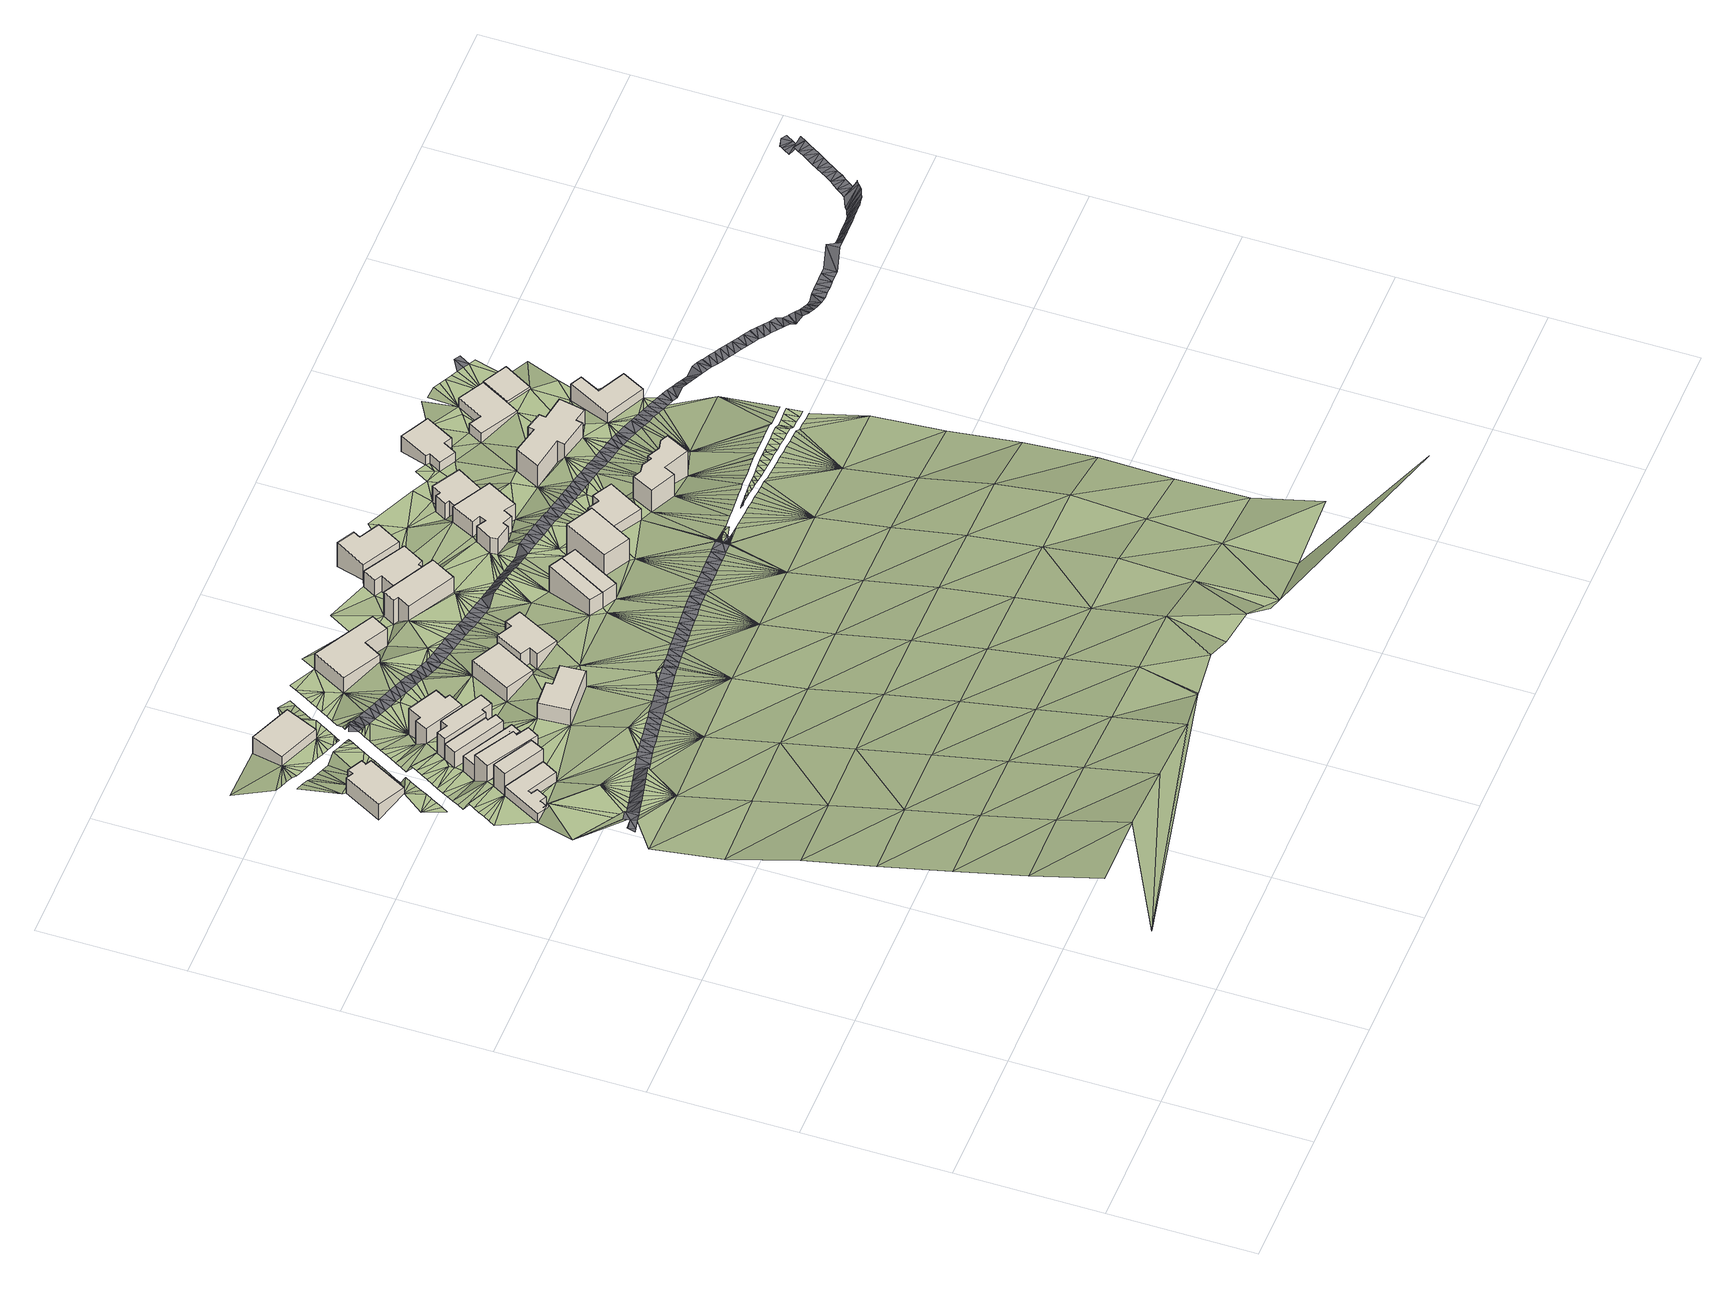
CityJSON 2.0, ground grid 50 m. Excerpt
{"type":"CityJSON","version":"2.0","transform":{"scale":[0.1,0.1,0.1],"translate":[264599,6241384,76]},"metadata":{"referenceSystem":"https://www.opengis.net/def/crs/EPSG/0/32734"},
"CityObjects":{
"building1":{"type":"Building","geometry":[{"type":"MultiSurface","lod":"1","boundaries":[[[0,1,2,3]],[[1,4,5,2]],[[4,6,7,5]],[[6,8,9,7]],[[8,10,11,9]],[[10,12,13,11]],[[12,14,15,13]],[[14,16,17,15]],[[16,18,19,17]],[[18,0,3,19]],[[3,2,5,7,9,11,13,15,17,19]]]}]},
"building2":{"type":"Building","geometry":[{"type":"MultiSurface","lod":"1","boundaries":[[[20,21,22,23]],[[21,24,25,22]],[[24,26,27,25]],[[26,28,29,27]],[[28,30,31,29]],[[30,32,33,31]],[[32,34,35,33]],[[34,20,23,35]],[[23,22,25,27,29,31,33,35]]]}]},
"building3":{"type":"Building","geometry":[{"type":"MultiSurface","lod":"1","boundaries":[[[0,36,37,38]],[[36,39,40,37]],[[39,1,41,40]],[[1,0,38,41]],[[38,37,40,41]]]}]},
"building4":{"type":"Building","geometry":[{"type":"MultiSurface","lod":"1","boundaries":[[[42,43,44,45]],[[43,46,47,44]],[[46,48,49,47]],[[48,50,51,49]],[[50,52,53,51]],[[52,42,45,53]],[[45,44,47,49,51,53]]]}]},
"building5":{"type":"Building","geometry":[{"type":"MultiSurface","lod":"1","boundaries":[[[52,54,55,56]],[[54,57,58,55]],[[57,59,60,58]],[[59,61,62,60]],[[61,42,63,62]],[[42,52,56,63]],[[56,55,58,60,62,63]]]}]},
"building6":{"type":"Building","geometry":[{"type":"MultiSurface","lod":"1","boundaries":[[[64,65,66,67]],[[65,68,69,66]],[[68,70,71,69]],[[70,72,73,71]],[[72,74,75,73]],[[74,64,67,75]],[[67,66,69,71,73,75]]]}]},
"building7":{"type":"Building","geometry":[{"type":"MultiSurface","lod":"1","boundaries":[[[65,64,76,77]],[[64,78,79,76]],[[78,80,81,79]],[[80,82,83,81]],[[82,84,85,83]],[[84,86,87,85]],[[86,88,89,87]],[[88,65,77,89]],[[77,76,79,81,83,85,87,89]]]}]},
"building8":{"type":"Building","geometry":[{"type":"MultiSurface","lod":"1","boundaries":[[[90,91,92,93]],[[91,94,95,92]],[[94,96,97,95]],[[96,90,93,97]],[[93,92,95,97]]]}]},
"building9":{"type":"Building","geometry":[{"type":"MultiSurface","lod":"1","boundaries":[[[98,99,100,101]],[[99,102,103,100]],[[102,104,105,103]],[[104,106,107,105]],[[106,108,109,107]],[[108,110,111,109]],[[110,112,113,111]],[[112,98,101,113]],[[101,100,103,105,107,109,111,113]]]}]},
"building10":{"type":"Building","geometry":[{"type":"MultiSurface","lod":"1","boundaries":[[[114,115,116,117]],[[115,118,119,116]],[[118,120,121,119]],[[120,122,123,121]],[[122,124,125,123]],[[124,114,117,125]],[[117,116,119,121,123,125]]]}]},
"building11":{"type":"Building","geometry":[{"type":"MultiSurface","lod":"1","boundaries":[[[126,127,128,129]],[[127,130,131,128]],[[130,132,133,131]],[[132,126,129,133]],[[129,128,131,133]]]}]},
"building12":{"type":"Building","geometry":[{"type":"MultiSurface","lod":"1","boundaries":[[[134,135,136,137]],[[135,138,139,136]],[[138,140,141,139]],[[140,142,143,141]],[[142,144,145,143]],[[144,146,147,145]],[[146,148,149,147]],[[148,134,137,149]],[[137,136,139,141,143,145,147,149]]]}]},
"building13":{"type":"Building","geometry":[{"type":"MultiSurface","lod":"1","boundaries":[[[150,151,152,153]],[[151,154,155,152]],[[154,156,157,155]],[[156,158,159,157]],[[158,160,161,159]],[[160,150,153,161]],[[153,152,155,157,159,161]]]}]},
"building14":{"type":"Building","geometry":[{"type":"MultiSurface","lod":"1","boundaries":[[[162,163,164,165]],[[163,166,167,164]],[[166,168,169,167]],[[168,162,165,169]],[[165,164,167,169]]]}]},
"building15":{"type":"Building","geometry":[{"type":"MultiSurface","lod":"1","boundaries":[[[168,170,171,169]],[[170,172,173,171]],[[172,162,165,173]],[[162,168,169,165]],[[169,171,173,165]]]}]},
"building16":{"type":"Building","geometry":[{"type":"MultiSurface","lod":"1","boundaries":[[[174,175,176,177]],[[175,178,179,176]],[[178,180,181,179]],[[180,182,183,181]],[[182,184,185,183]],[[184,174,177,185]],[[177,176,179,181,183,185]]]}]},
"building17":{"type":"Building","geometry":[{"type":"MultiSurface","lod":"1","boundaries":[[[186,187,188,189]],[[187,190,191,188]],[[190,192,193,191]],[[192,194,195,193]],[[194,196,197,195]],[[196,198,199,197]],[[198,200,201,199]],[[200,186,189,201]],[[189,188,191,193,195,197,199,201]]]}]},
"building18":{"type":"Building","geometry":[{"type":"MultiSurface","lod":"1","boundaries":[[[202,203,204,205]],[[203,206,207,204]],[[206,208,209,207]],[[208,202,205,209]],[[205,204,207,209]]]}]},
"building19":{"type":"Building","geometry":[{"type":"MultiSurface","lod":"1","boundaries":[[[210,211,212,213]],[[211,214,215,212]],[[214,216,217,215]],[[216,218,219,217]],[[218,220,221,219]],[[220,210,213,221]],[[213,212,215,217,219,221]]]}]},
"building20":{"type":"Building","geometry":[{"type":"MultiSurface","lod":"1","boundaries":[[[222,223,224,225]],[[223,226,227,224]],[[226,228,229,227]],[[228,230,231,229]],[[230,232,233,231]],[[232,222,225,233]],[[225,224,227,229,231,233]]]}]},
"building21":{"type":"Building","geometry":[{"type":"MultiSurface","lod":"1","boundaries":[[[234,235,236,237]],[[235,238,239,236]],[[238,240,241,239]],[[240,242,243,241]],[[242,244,245,243]],[[244,246,247,245]],[[246,248,249,247]],[[248,250,251,249]],[[250,252,253,251]],[[252,254,255,253]],[[254,256,257,255]],[[256,258,259,257]],[[258,234,237,259]],[[237,236,239,241,243,245,247,249,251,253,255,257,259]]]}]},
"building22":{"type":"Building","geometry":[{"type":"MultiSurface","lod":"1","boundaries":[[[260,261,262,263]],[[261,264,265,262]],[[264,266,267,265]],[[266,268,269,267]],[[268,270,271,269]],[[270,272,273,271]],[[272,274,275,273]],[[274,276,277,275]],[[276,278,279,277]],[[278,280,281,279]],[[280,282,283,281]],[[282,260,263,283]],[[263,262,265,267,269,271,273,275,277,279,281,283]]]}]},
"building23":{"type":"Building","geometry":[{"type":"MultiSurface","lod":"1","boundaries":[[[284,285,286,287]],[[285,288,289,286]],[[288,290,291,289]],[[290,292,293,291]],[[292,294,295,293]],[[294,296,297,295]],[[296,298,299,297]],[[298,284,287,299]],[[287,286,289,291,293,295,297,299]]]}]},
"building24":{"type":"Building","geometry":[{"type":"MultiSurface","lod":"1","boundaries":[[[300,301,302,303]],[[301,304,305,302]],[[304,306,307,305]],[[306,308,309,307]],[[308,310,311,309]],[[310,312,313,311]],[[312,314,315,313]],[[314,316,317,315]],[[316,318,319,317]],[[318,320,321,319]],[[320,322,323,321]],[[322,300,303,323]],[[303,302,305,307,309,311,313,315,317,319,321,323]]]}]},
"building25":{"type":"Building","geometry":[{"type":"MultiSurface","lod":"1","boundaries":[[[324,325,326,327]],[[325,328,329,326]],[[328,330,331,329]],[[330,332,333,331]],[[332,334,335,333]],[[334,336,337,335]],[[336,338,339,337]],[[338,324,327,339]],[[327,326,329,331,333,335,337,339]]]}]},
"building26":{"type":"Building","geometry":[{"type":"MultiSurface","lod":"1","boundaries":[[[340,341,342,343]],[[341,344,345,342]],[[344,346,347,345]],[[346,348,349,347]],[[348,350,351,349]],[[350,352,353,351]],[[352,340,343,353]],[[343,342,345,347,349,351,353]]]}]},
"building27":{"type":"Building","geometry":[{"type":"MultiSurface","lod":"1","boundaries":[[[354,355,356,357]],[[355,358,359,356]],[[358,360,361,359]],[[360,362,363,361]],[[362,364,365,363]],[[364,354,357,365]],[[357,356,359,361,363,365]]]}]},
"building28":{"type":"Building","geometry":[{"type":"MultiSurface","lod":"1","boundaries":[[[340,352,366,367]],[[352,368,369,366]],[[368,370,371,369]],[[370,340,367,371]],[[367,366,369,371]]]}]},
"terrain1":{"type":"TINRelief","geometry":[{"type":"CompositeSurface","lod":"1","boundaries":[[[372,373,374]],[[374,375,376]],[[372,377,378]],[[377,372,374]],[[379,380,378]],[[377,379,378]],[[376,375,381]],[[380,382,383]],[[377,374,376]],[[379,382,380]],[[383,384,385]],[[386,379,377]],[[382,384,383]],[[386,377,376]],[[385,387,388]],[[375,389,381]],[[390,382,379]],[[384,387,385]],[[379,386,390]],[[391,392,393]],[[391,394,392]],[[388,395,396]],[[397,392,394]],[[387,395,388]],[[6,392,397]],[[384,382,398]],[[386,376,381]],[[392,6,399]],[[390,400,382]],[[396,395,401]],[[401,395,402]],[[403,6,397]],[[395,404,402]],[[382,400,398]],[[404,395,405]],[[406,1,407]],[[399,1,406]],[[408,387,384]],[[409,390,386]],[[405,395,410]],[[407,1,411]],[[412,413,403]],[[413,6,403]],[[414,411,1]],[[10,8,6]],[[415,410,395]],[[1,416,414]],[[412,417,413]],[[409,386,381]],[[415,395,418]],[[419,420,421]],[[413,10,6]],[[417,422,413]],[[387,408,395]],[[418,395,423]],[[420,419,424]],[[39,425,416]],[[384,398,408]],[[12,16,14]],[[422,426,413]],[[427,420,424]],[[425,39,428]],[[423,395,429]],[[416,1,39]],[[390,430,400]],[[420,427,431]],[[413,426,432]],[[420,431,34]],[[433,428,43]],[[429,395,434]],[[18,12,10]],[[18,10,413]],[[16,12,18]],[[413,432,435]],[[436,433,43]],[[43,428,39]],[[434,395,437]],[[430,390,409]],[[413,435,438]],[[34,431,439]],[[440,441,436]],[[442,34,439]],[[413,438,443]],[[440,436,43]],[[441,440,444]],[[442,445,34]],[[437,395,446]],[[413,443,447]],[[18,413,448]],[[400,449,398]],[[450,34,445]],[[451,30,26]],[[395,408,446]],[[26,30,28]],[[409,381,389]],[[43,39,36]],[[413,447,448]],[[452,453,444]],[[450,454,34]],[[440,452,444]],[[455,456,451]],[[454,20,34]],[[453,457,458]],[[451,26,459]],[[400,430,449]],[[455,451,459]],[[460,458,457]],[[448,461,18]],[[453,452,462]],[[463,437,446]],[[464,460,457]],[[453,462,457]],[[20,454,465]],[[36,46,43]],[[24,21,20]],[[459,26,466]],[[467,468,91]],[[469,463,446]],[[91,468,470]],[[398,471,408]],[[472,20,465]],[[473,464,474]],[[26,24,475]],[[466,26,476]],[[46,36,0]],[[469,446,477]],[[474,464,457]],[[478,91,470]],[[479,20,472]],[[480,18,461]],[[26,475,476]],[[481,24,20]],[[0,18,115]],[[457,462,474]],[[473,482,483]],[[478,484,91]],[[485,430,409]],[[477,446,486]],[[479,487,20]],[[471,398,449]],[[488,483,482]],[[474,482,473]],[[489,91,484]],[[481,20,487]],[[490,486,446]],[[485,409,389]],[[491,475,24]],[[461,492,480]],[[481,493,24]],[[489,494,91]],[[70,462,452]],[[492,495,480]],[[496,491,24]],[[490,446,497]],[[467,91,90]],[[488,498,499]],[[500,24,493]],[[91,494,501]],[[0,115,46]],[[24,500,496]],[[18,480,115]],[[52,50,48]],[[498,488,482]],[[480,495,502]],[[446,408,503]],[[498,504,499]],[[446,505,497]],[[501,506,91]],[[480,502,507]],[[389,508,485]],[[54,52,57]],[[52,48,57]],[[446,509,505]],[[510,504,102]],[[452,59,70]],[[482,511,512]],[[449,430,513]],[[498,482,512]],[[507,514,480]],[[46,115,48]],[[503,408,471]],[[504,498,102]],[[446,515,509]],[[496,500,516]],[[510,102,517]],[[518,496,516]],[[506,94,91]],[[480,514,519]],[[102,520,517]],[[521,515,446]],[[522,518,516]],[[506,523,94]],[[57,48,114]],[[522,524,518]],[[430,485,513]],[[525,480,519]],[[526,524,522]],[[94,523,527]],[[508,528,485]],[[529,524,526]],[[520,98,530]],[[114,59,57]],[[114,48,115]],[[106,498,512]],[[526,531,529]],[[98,520,102]],[[480,525,532]],[[533,94,527]],[[534,530,98]],[[114,70,59]],[[99,98,102]],[[446,535,521]],[[74,72,64]],[[533,536,94]],[[471,449,537]],[[538,115,480]],[[70,114,72]],[[480,532,538]],[[446,503,535]],[[539,540,536]],[[78,64,80]],[[80,64,72]],[[541,542,534]],[[543,544,539]],[[540,94,536]],[[539,544,545]],[[546,542,547]],[[546,548,549]],[[540,539,545]],[[72,114,80]],[[98,541,534]],[[512,82,106]],[[546,547,548]],[[94,540,550]],[[537,449,513]],[[541,547,542]],[[550,551,94]],[[552,94,551]],[[553,554,555]],[[541,98,556]],[[557,521,535]],[[558,553,555]],[[114,127,80]],[[559,558,555]],[[552,560,94]],[[561,106,82]],[[98,562,556]],[[558,559,563]],[[564,503,471]],[[560,96,94]],[[106,561,108]],[[118,115,538]],[[559,565,563]],[[82,80,127]],[[566,557,535]],[[562,98,567]],[[563,565,568]],[[124,127,114]],[[110,108,112]],[[569,485,528]],[[570,567,98]],[[571,98,112]],[[82,127,561]],[[572,568,565]],[[513,485,569]],[[573,566,535]],[[568,572,574]],[[560,575,96]],[[564,471,537]],[[538,576,118]],[[570,98,571]],[[573,535,577]],[[96,575,578]],[[96,579,580]],[[581,118,576]],[[535,582,577]],[[96,578,583]],[[120,124,122]],[[584,118,581]],[[96,583,585]],[[126,108,561]],[[585,579,96]],[[582,535,586]],[[535,503,587]],[[108,126,112]],[[151,574,572]],[[528,588,569]],[[124,130,127]],[[571,589,570]],[[571,112,590]],[[127,126,561]],[[584,591,592]],[[574,151,593]],[[594,151,572]],[[118,584,592]],[[586,535,595]],[[596,589,571]],[[597,593,151]],[[151,594,598]],[[537,513,599]],[[579,585,600]],[[124,120,130]],[[592,591,601]],[[595,535,602]],[[590,112,603]],[[587,503,564]],[[571,590,596]],[[604,605,597]],[[151,598,606]],[[601,607,608]],[[608,592,601]],[[609,602,535]],[[112,610,603]],[[605,604,611]],[[592,608,612]],[[613,151,606]],[[535,614,609]],[[112,615,610]],[[597,151,604]],[[616,118,592]],[[599,513,569]],[[118,616,120]],[[126,615,112]],[[617,611,604]],[[592,612,618]],[[619,151,613]],[[618,620,592]],[[614,535,621]],[[617,604,622]],[[592,620,616]],[[604,623,622]],[[146,130,120]],[[588,624,569]],[[616,146,120]],[[625,564,537]],[[621,535,626]],[[626,535,587]],[[616,620,627]],[[619,628,154]],[[151,619,154]],[[130,146,142]],[[126,629,615]],[[604,151,150]],[[150,623,604]],[[616,627,630]],[[154,628,631]],[[150,632,623]],[[132,130,142]],[[126,633,629]],[[599,625,537]],[[634,154,631]],[[616,630,635]],[[636,633,126]],[[142,146,144]],[[636,126,637]],[[616,148,146]],[[637,126,638]],[[639,154,634]],[[640,638,126]],[[639,641,154]],[[132,140,126]],[[626,642,621]],[[643,132,142]],[[587,564,644]],[[645,640,126]],[[646,154,641]],[[142,140,643]],[[642,626,647]],[[126,140,648]],[[648,645,126]],[[649,569,624]],[[643,140,132]],[[599,569,649]],[[647,626,650]],[[564,625,644]],[[154,646,651]],[[635,652,616]],[[651,646,653]],[[650,626,654]],[[148,616,166]],[[651,653,655]],[[654,626,656]],[[648,140,657]],[[658,652,635]],[[659,651,655]],[[660,661,624]],[[656,626,662]],[[663,626,587]],[[154,158,156]],[[664,150,665]],[[140,138,135]],[[649,624,661]],[[657,140,666]],[[651,158,154]],[[659,667,651]],[[668,652,658]],[[662,626,669]],[[670,140,135]],[[666,140,670]],[[651,667,671]],[[672,652,668]],[[166,616,652]],[[673,669,626]],[[587,644,663]],[[671,674,651]],[[672,675,652]],[[166,676,148]],[[626,677,673]],[[665,150,160]],[[625,599,678]],[[135,679,670]],[[652,675,680]],[[661,660,649]],[[649,681,599]],[[626,682,677]],[[683,664,665]],[[651,674,182]],[[182,158,651]],[[135,684,679]],[[652,680,685]],[[682,626,686]],[[135,676,687]],[[688,684,135]],[[652,685,689]],[[182,674,690]],[[686,626,691]],[[688,135,687]],[[644,625,678]],[[182,690,692]],[[665,160,683]],[[626,663,693]],[[599,681,678]],[[158,178,160]],[[693,691,626]],[[182,178,158]],[[168,166,652]],[[692,694,182]],[[676,166,695]],[[689,696,170]],[[689,170,652]],[[676,697,687]],[[696,698,170]],[[699,182,694]],[[698,700,170]],[[683,160,175]],[[701,697,676]],[[652,170,168]],[[676,695,701]],[[178,182,180]],[[160,178,175]],[[702,170,700]],[[683,175,703]],[[704,649,660]],[[702,705,170]],[[644,706,663]],[[166,707,695]],[[699,708,182]],[[709,170,705]],[[693,710,691]],[[708,699,711]],[[712,701,695]],[[704,681,649]],[[708,711,713]],[[714,710,693]],[[712,695,715]],[[678,706,644]],[[713,716,708]],[[703,175,187]],[[717,714,693]],[[718,715,695]],[[184,182,708]],[[704,660,719]],[[720,708,716]],[[695,721,718]],[[717,693,722]],[[695,707,723]],[[187,175,192]],[[724,721,695]],[[708,720,725]],[[709,726,170]],[[693,663,727]],[[728,722,693]],[[723,724,695]],[[206,172,170]],[[708,725,729]],[[175,174,192]],[[709,730,726]],[[186,703,187]],[[731,728,693]],[[206,170,208]],[[729,732,708]],[[732,184,708]],[[681,733,678]],[[726,730,734]],[[190,187,192]],[[735,731,693]],[[706,727,663]],[[736,723,707]],[[184,732,737]],[[738,707,739]],[[735,693,740]],[[726,734,741]],[[742,736,707]],[[184,737,743]],[[208,170,726]],[[738,742,707]],[[740,693,744]],[[726,741,745]],[[733,681,704]],[[174,194,192]],[[744,693,746]],[[693,747,746]],[[747,693,748]],[[726,745,749]],[[750,738,739]],[[739,172,203]],[[172,206,203]],[[726,749,751]],[[719,660,752]],[[184,743,246]],[[753,750,739]],[[726,751,754]],[[706,678,755]],[[194,174,198]],[[693,756,748]],[[174,184,246]],[[727,756,693]],[[196,194,198]],[[739,203,753]],[[754,757,726]],[[246,743,758]],[[200,211,186]],[[757,759,726]],[[704,719,760]],[[246,758,761]],[[762,759,757]],[[762,763,759]],[[762,764,763]],[[755,678,733]],[[765,764,762]],[[765,762,766]],[[767,766,762]],[[767,762,768]],[[762,769,768]],[[770,771,772]],[[769,762,773]],[[774,773,762]],[[762,775,774]],[[776,770,772]],[[777,778,779]],[[761,780,246]],[[230,208,726]],[[776,772,781]],[[777,779,771]],[[772,782,781]],[[783,775,762]],[[782,772,784]],[[767,785,766]],[[767,768,785]],[[785,768,769]],[[765,786,764]],[[771,779,772]],[[769,773,785]],[[785,773,774]],[[786,765,766]],[[774,775,785]],[[787,248,780]],[[788,753,203]],[[756,778,748]],[[198,174,244]],[[783,785,775]],[[785,786,766]],[[779,778,789]],[[785,783,786]],[[214,211,200]],[[790,248,787]],[[788,203,791]],[[792,764,786]],[[248,246,780]],[[727,706,793]],[[786,783,794]],[[789,778,756]],[[788,791,795]],[[726,759,232]],[[174,246,244]],[[790,796,248]],[[230,202,208]],[[763,232,759]],[[232,763,764]],[[794,792,786]],[[797,795,791]],[[202,791,203]],[[798,248,796]],[[704,799,733]],[[726,232,230]],[[800,797,791]],[[801,789,756]],[[793,706,755]],[[198,244,238]],[[198,235,200]],[[798,250,248]],[[791,802,800]],[[764,792,276]],[[801,756,803]],[[804,250,798]],[[805,802,791]],[[799,704,760]],[[228,791,202]],[[806,803,756]],[[230,228,202]],[[238,235,198]],[[250,804,807]],[[214,200,808]],[[791,809,805]],[[727,810,756]],[[792,811,276]],[[276,232,764]],[[806,756,812]],[[228,809,791]],[[242,238,244]],[[250,807,254]],[[276,811,813]],[[814,812,756]],[[807,815,254]],[[250,254,252]],[[216,214,808]],[[755,733,816]],[[238,242,240]],[[810,727,793]],[[815,817,254]],[[756,818,814]],[[808,200,235]],[[819,820,821]],[[822,809,228]],[[819,821,823]],[[756,824,818]],[[819,823,825]],[[278,813,826]],[[228,827,822]],[[816,733,799]],[[825,823,828]],[[258,254,817]],[[223,228,226]],[[824,756,829]],[[817,830,258]],[[828,831,825]],[[832,216,808]],[[826,833,278]],[[254,258,256]],[[827,228,834]],[[276,813,278]],[[834,228,223]],[[835,831,828]],[[258,830,836]],[[829,756,837]],[[276,274,232]],[[838,831,835]],[[278,833,839]],[[835,840,838]],[[838,840,841]],[[258,836,842]],[[235,292,808]],[[755,843,793]],[[839,844,278]],[[845,841,840]],[[223,846,834]],[[222,232,274]],[[847,756,810]],[[235,296,292]],[[258,842,848]],[[847,837,756]],[[849,841,845]],[[278,844,850]],[[223,851,846]],[[808,292,290]],[[852,849,845]],[[296,235,234]],[[292,296,294]],[[851,223,853]],[[755,816,843]],[[278,850,854]],[[223,222,855]],[[852,856,849]],[[808,857,832]],[[855,853,223]],[[852,858,856]],[[285,808,290]],[[274,270,222]],[[848,312,258]],[[274,272,270]],[[856,858,859]],[[234,298,296]],[[860,312,848]],[[810,793,861]],[[859,858,862]],[[863,853,855]],[[808,285,857]],[[864,837,847]],[[854,282,278]],[[290,288,285]],[[258,865,234]],[[854,866,282]],[[860,867,312]],[[859,862,868]],[[855,869,863]],[[855,222,870]],[[278,282,280]],[[871,864,847]],[[872,868,862]],[[312,867,873]],[[282,866,874]],[[865,258,312]],[[875,869,855]],[[222,270,876]],[[861,793,843]],[[270,268,266]],[[871,847,877]],[[873,878,312]],[[872,879,868]],[[234,865,298]],[[880,870,222]],[[874,881,282]],[[875,855,870]],[[879,872,882]],[[312,878,883]],[[884,877,847]],[[880,222,876]],[[266,876,270]],[[881,885,282]],[[879,882,886]],[[312,883,887]],[[888,884,847]],[[889,886,882]],[[865,284,298]],[[885,890,282]],[[891,847,810]],[[857,285,892]],[[890,893,282]],[[894,888,847]],[[895,886,889]],[[284,892,285]],[[264,261,266]],[[893,896,282]],[[889,897,895]],[[876,266,898]],[[899,894,847]],[[310,865,312]],[[316,312,887]],[[897,900,895]],[[861,891,810]],[[901,898,266]],[[887,902,316]],[[865,310,284]],[[266,261,903]],[[895,900,904]],[[900,897,905]],[[906,899,847]],[[266,903,901]],[[904,900,905]],[[316,902,907]],[[896,908,282]],[[330,892,284]],[[847,909,906]],[[904,905,910]],[[316,907,911]],[[282,908,260]],[[912,910,905]],[[896,913,908]],[[312,316,314]],[[892,914,915]],[[916,909,847]],[[330,914,892]],[[917,316,911]],[[332,284,310]],[[903,261,918]],[[919,910,912]],[[908,913,920]],[[284,332,330]],[[916,847,921]],[[316,917,922]],[[912,923,919]],[[924,261,260]],[[915,914,325]],[[918,261,925]],[[914,330,328]],[[908,920,926]],[[316,922,927]],[[891,928,847]],[[919,923,929]],[[325,914,328]],[[925,261,930]],[[928,921,847]],[[931,929,923]],[[908,926,932]],[[261,924,930]],[[306,310,308]],[[933,929,931]],[[908,932,934]],[[927,318,316]],[[933,931,935]],[[310,348,332]],[[924,260,936]],[[260,908,937]],[[318,927,938]],[[939,936,260]],[[348,310,306]],[[908,934,940]],[[933,935,941]],[[938,942,318]],[[260,943,939]],[[935,944,941]],[[334,332,336]],[[942,945,318]],[[943,260,937]],[[946,318,945]],[[947,941,944]],[[332,348,336]],[[944,948,947]],[[928,949,921]],[[946,950,318]],[[951,949,928]],[[952,947,948]],[[937,908,953]],[[952,948,954]],[[950,362,318]],[[955,953,908]],[[322,320,318]],[[928,956,951]],[[957,306,304]],[[958,908,940]],[[362,950,959]],[[336,348,346]],[[960,955,908]],[[954,961,952]],[[362,959,962]],[[304,301,957]],[[954,963,961]],[[318,362,322]],[[306,350,348]],[[908,964,960]],[[962,965,362]],[[336,346,338]],[[958,940,966]],[[350,306,957]],[[967,362,965]],[[968,964,908]],[[957,301,300]],[[967,969,362]],[[958,966,970]],[[908,958,968]],[[971,362,969]],[[971,972,362]],[[970,973,958]],[[346,974,338]],[[350,957,300]],[[346,344,974]],[[362,360,322]],[[322,360,300]],[[972,364,362]],[[974,341,338]],[[364,972,975]],[[974,344,341]],[[364,975,976]],[[968,958,977]],[[350,300,368]],[[978,338,341]],[[976,979,364]],[[360,368,300]],[[364,979,980]],[[368,352,350]],[[354,358,355]],[[981,341,982]],[[983,360,358]],[[983,368,360]],[[982,341,984]],[[341,340,985]],[[341,985,984]],[[340,986,985]],[[340,987,986]],[[983,988,368]],[[987,340,989]],[[990,991,340]],[[988,990,368]],[[991,989,340]],[[990,992,991]]]}]},
"road1":{"type":"Road","geometry":[{"type":"MultiSurface","lod":"1","boundaries":[[[993,994,995]],[[995,994,996]],[[997,995,996]],[[996,994,396]],[[996,396,401]],[[391,996,394]],[[996,401,394]],[[402,394,401]],[[394,402,397]],[[402,403,397]],[[403,402,404]],[[404,405,403]],[[403,405,412]],[[412,405,417]],[[417,405,410]],[[415,417,410]],[[417,415,422]],[[415,426,422]],[[415,418,426]],[[426,418,423]],[[423,432,426]],[[423,435,432]],[[423,429,435]],[[429,434,435]],[[434,438,435]],[[438,434,443]],[[443,434,437]],[[437,463,443]],[[447,443,463]],[[447,463,448]],[[469,448,463]],[[448,469,477]],[[461,448,477]],[[477,492,461]],[[492,477,495]],[[495,477,486]],[[495,486,502]],[[502,486,490]],[[502,490,497]],[[497,507,502]],[[507,497,514]],[[505,514,497]],[[519,514,505]],[[509,519,505]],[[519,509,525]],[[509,515,525]],[[525,515,532]],[[532,515,521]],[[557,532,521]],[[538,532,557]],[[557,566,538]],[[566,576,538]],[[576,566,581]],[[573,581,566]],[[573,577,581]],[[584,581,577]],[[577,582,584]],[[582,591,584]],[[582,586,591]],[[586,601,591]],[[607,601,586]]]}]},
"road2":{"type":"Road","geometry":[{"type":"MultiSurface","lod":"1","boundaries":[[[586,608,607]],[[612,586,595]],[[612,595,602]],[[627,609,614]],[[630,614,621]],[[609,620,602]],[[630,621,642]],[[602,618,612]],[[602,620,618]],[[627,614,630]],[[627,620,609]],[[642,635,630]],[[586,612,608]],[[635,642,647]],[[647,658,635]],[[668,647,650]],[[672,650,654]],[[662,675,656]],[[669,685,662]],[[669,673,685]],[[677,682,700]],[[686,700,682]],[[675,654,656]],[[677,689,673]],[[705,691,710]],[[691,705,686]],[[745,722,728]],[[714,717,734]],[[751,731,735]],[[751,735,740]],[[745,728,731]],[[734,717,722]],[[740,744,762]],[[714,709,710]],[[654,675,672]],[[680,675,662]],[[702,700,686]],[[680,662,685]],[[672,668,650]],[[677,698,696]],[[696,689,677]],[[700,698,677]],[[702,686,705]],[[673,689,685]],[[710,709,705]],[[658,647,668]],[[730,714,734]],[[734,722,741]],[[731,749,745]],[[745,741,722]],[[749,731,751]],[[754,751,740]],[[709,714,730]],[[757,754,762]],[[754,740,762]]]}]},
"road3":{"type":"Road","geometry":[{"type":"MultiSurface","lod":"1","boundaries":[[[762,744,746]],[[762,748,778]],[[778,777,762]],[[748,762,747]],[[747,762,746]],[[777,771,762]],[[770,776,762]],[[762,771,770]],[[781,762,776]],[[782,784,762]],[[784,772,783]],[[783,762,784]],[[762,781,782]]]}]},
"road4":{"type":"Road","geometry":[{"type":"MultiSurface","lod":"1","boundaries":[[[998,823,821]]]}]},
"road5":{"type":"Road","geometry":[{"type":"MultiSurface","lod":"1","boundaries":[[[838,999,831]]]}]},
"road6":{"type":"Road"},
"road7":{"type":"Road","geometry":[{"type":"MultiSurface","lod":"1","boundaries":[[[790,753,788]],[[790,750,753]],[[797,800,807]],[[788,795,798]],[[795,797,798]],[[800,802,807]],[[721,732,718]],[[724,732,721]],[[725,715,718]],[[713,697,701]],[[687,699,688]],[[715,725,712]],[[716,701,712]],[[711,687,697]],[[743,724,723]],[[780,742,738]],[[758,736,742]],[[796,788,798]],[[798,797,804]],[[797,807,804]],[[790,788,796]],[[742,761,758]],[[742,780,761]],[[738,750,780]],[[750,787,780]],[[790,787,750]],[[736,758,723]],[[743,723,758]],[[880,907,870]],[[887,875,870]],[[853,873,851]],[[863,878,853]],[[869,883,863]],[[875,887,869]],[[867,846,851]],[[876,907,880]],[[901,917,898]],[[922,901,903]],[[925,930,942]],[[903,918,938]],[[938,918,925]],[[903,938,927]],[[927,922,903]],[[930,945,942]],[[942,938,925]],[[930,946,945]],[[946,930,950]],[[876,898,911]],[[917,901,922]],[[805,809,817]],[[836,822,827]],[[848,842,827]],[[809,822,836]],[[802,817,815]],[[802,805,817]],[[802,815,807]],[[817,809,830]],[[830,809,836]],[[827,842,836]],[[827,834,848]],[[853,878,873]],[[869,887,883]],[[870,902,887]],[[870,907,902]],[[863,883,878]],[[846,848,834]],[[860,848,846]],[[867,860,846]],[[867,851,873]],[[876,911,907]],[[898,917,911]],[[1000,549,548]],[[549,1000,1001]],[[559,548,547]],[[555,554,1000]],[[555,1000,548]],[[559,555,548]],[[547,565,559]],[[598,562,567]],[[594,556,562]],[[606,570,589]],[[613,589,619]],[[567,570,606]],[[606,589,613]],[[556,565,541]],[[556,572,565]],[[541,565,547]],[[594,572,556]],[[562,598,594]],[[567,606,598]],[[667,648,657]],[[670,674,666]],[[674,657,666]],[[670,679,690]],[[653,636,637]],[[638,653,637]],[[659,640,645]],[[648,659,645]],[[653,638,640]],[[690,679,692]],[[679,694,692]],[[725,720,712]],[[718,729,725]],[[720,716,712]],[[732,729,718]],[[724,737,732]],[[724,743,737]],[[688,694,684]],[[699,694,688]],[[713,711,697]],[[699,687,711]],[[701,716,713]],[[684,694,679]],[[631,590,603]],[[639,610,615]],[[631,603,610]],[[615,641,639]],[[596,628,619]],[[596,590,628]],[[631,628,590]],[[610,634,631]],[[610,639,634]],[[615,629,641]],[[659,655,640]],[[648,667,659]],[[655,653,640]],[[667,657,671]],[[671,657,674]],[[670,690,674]],[[646,641,629]],[[646,633,653]],[[633,636,653]],[[646,629,633]],[[619,589,596]],[[1002,1003,1004]],[[1005,1006,1007]],[[1002,1004,1008]],[[1008,1004,1006]],[[1009,1010,1011]],[[1012,1011,1010]],[[1008,1013,1002]],[[1011,1012,1014]],[[1014,1013,1011]],[[1015,1007,1016]],[[1017,1018,1019]],[[1015,1018,1005]],[[1020,1021,1022]],[[1019,1022,1023]],[[1020,1022,1024]],[[1019,1023,1017]],[[1017,1005,1018]],[[1025,1026,1027]],[[1021,1023,1022]],[[1026,1025,1028]],[[1027,1020,1024]],[[1015,1005,1007]],[[1006,1005,1029]],[[1030,1031,1032]],[[1033,1034,1035]],[[1036,1033,1035]],[[1030,1032,1035]],[[1037,1038,1039]],[[1040,1041,1038]],[[1042,1039,1031]],[[1042,1031,1030]],[[1035,1034,1030]],[[1039,1042,1037]],[[1036,1043,1033]],[[1044,1013,1008]],[[1026,1045,1027]],[[1046,1026,1028]],[[1020,1027,1045]],[[1043,1047,1048]],[[1048,1033,1043]],[[1043,1049,1047]],[[1049,1009,1011]],[[1009,1049,1043]],[[1011,1013,1044]],[[1006,1029,1008]],[[1028,1050,1046]],[[1051,1052,1050]],[[1053,1051,1054]],[[1051,1050,1054]],[[1055,1053,1056]],[[1057,1058,1059]],[[1056,1058,1055]],[[1059,1060,1061]],[[1060,1062,1061]],[[1061,1062,1063]],[[1064,1065,1063]],[[1050,1052,1046]],[[1066,1067,1064]],[[1065,1064,1067]],[[1067,1068,1065]],[[1069,1070,1068]],[[1071,1072,1069]],[[1069,1072,1070]],[[1073,1074,1075]],[[1070,1072,1074]],[[1076,1071,1069]],[[1077,1066,1064]],[[1078,1079,1075]],[[1080,1053,1055]],[[1081,1055,1058]],[[1057,1081,1058]],[[1053,1080,1051]],[[1063,1065,1082]],[[1082,1061,1063]],[[1083,1068,1070]],[[1070,1074,1084]],[[1068,1083,1065]],[[1059,1061,1057]],[[1085,1073,1086]],[[1073,1084,1074]],[[1086,1073,1079]],[[1087,1086,1088]],[[1086,1087,1085]],[[1087,1088,1089]],[[1087,1089,1090]],[[1090,1089,1091]],[[1092,1093,1091]],[[1092,1091,1094]],[[1094,1091,1089]],[[1091,1093,1095]],[[1079,1073,1075]],[[980,977,1096]],[[1097,1098,1099]],[[1097,1099,1100]],[[1096,1098,1101]],[[975,960,964]],[[972,955,960]],[[968,977,979]],[[1101,1098,1097]],[[964,968,976]],[[1101,1102,1096]],[[1100,1103,1097]],[[1104,1105,1106]],[[1107,1106,1108]],[[1109,1110,1111]],[[1108,1112,1113]],[[1113,1112,1110]],[[1103,1100,1104]],[[1104,1106,1107]],[[1114,1107,1108]],[[1109,1113,1110]],[[1113,1114,1108]],[[1110,1115,1116]],[[1104,1100,1105]],[[959,924,936]],[[962,939,943]],[[959,936,939]],[[950,924,959]],[[959,939,962]],[[943,967,965]],[[965,962,943]],[[924,950,930]],[[969,937,953]],[[968,979,976]],[[964,976,975]],[[980,979,977]],[[1096,1117,980]],[[1096,1102,1117]],[[969,967,943]],[[969,953,971]],[[971,953,955]],[[972,960,975]],[[972,971,955]],[[969,943,937]],[[1118,1119,1120]],[[1041,1040,1121]],[[1038,1122,1040]],[[1120,1121,1118]],[[1040,1123,1121]],[[1124,1125,1126]],[[1126,1125,1127]],[[1124,1126,1128]],[[1127,1125,1119]],[[1127,1119,1118]],[[1121,1123,1118]],[[1122,1038,1129]],[[1130,1131,1132]],[[1131,1095,1093]],[[1130,1132,1133]],[[1132,1131,1093]],[[1134,1130,1135]],[[1136,1134,1137]],[[1136,1137,1138]],[[1135,1137,1134]],[[1130,1133,1135]],[[1138,1137,1139]],[[1038,1037,1129]],[[1110,1116,1111]],[[1139,1140,1141]],[[1139,1141,1138]],[[1128,1116,1115]],[[1141,1142,1143]],[[1144,1143,1142]],[[1145,1146,1144]],[[1146,1145,1147]],[[1142,1141,1140]],[[1148,1145,1144]],[[1147,1145,1149]],[[1147,1149,1150]],[[1151,1149,1152]],[[1151,1150,1149]],[[1151,1153,1150]],[[1148,1144,1142]],[[1115,1124,1128]]]}]},
"road8":{"type":"Road","geometry":[{"type":"MultiSurface","lod":"1","boundaries":[[[1154,987,989]],[[989,991,1154]],[[1154,991,1155]]]}]}
},
"vertices":[
[490,2196,201],[351,2272,201],[351,2272,242],[490,2196,242],[277,2137,204],[277,2137,242],[315,2116,258],[315,2116,242],[332,2148,201],[332,2148,242],[354,2137,201],[354,2137,242],[374,2173,201],[374,2173,242],[353,2185,201],[353,2185,242],[359,2197,201],[359,2197,242],[460,2142,201],[460,2142,242],
[364,2713,110],[345,2723,110],[345,2723,185],[364,2713,185],[354,2740,110],[354,2740,185],[303,2767,116],[303,2767,185],[293,2748,116],[293,2748,185],[270,2761,116],[270,2761,185],[199,2628,116],[199,2628,185],[292,2579,158],[292,2579,185],
[513,2243,201],[513,2243,298],[490,2196,298],[378,2318,201],[378,2318,298],[351,2272,298],
[419,2395,154],[389,2342,201],[389,2342,270],[419,2395,270],[563,2241,201],[563,2241,270],[585,2279,199],[585,2279,270],[545,2302,201],[545,2302,270],[554,2317,201],[554,2317,270],
[566,2332,201],[566,2332,223],[554,2317,223],[602,2312,199],[602,2312,223],[620,2346,199],[620,2346,223],[446,2442,154],[446,2442,223],[419,2395,223],
[620,2431,149],[473,2512,154],[473,2512,223],[620,2431,223],[450,2471,154],[450,2471,223],[625,2375,149],[625,2375,223],[643,2406,149],[643,2406,223],[614,2422,149],[614,2422,223],
[620,2431,246],[473,2512,246],[628,2445,149],[628,2445,246],[662,2427,149],[662,2427,246],[685,2470,149],[685,2470,246],[540,2549,154],[540,2549,246],[527,2524,154],[527,2524,246],[491,2543,154],[491,2543,246],
[400,3113,34],[351,3001,69],[351,3001,110],[400,3113,110],[495,2939,69],[495,2939,110],[544,3052,69],[544,3052,110],
[580,2668,102],[556,2622,110],[556,2622,218],[580,2668,218],[539,2631,110],[539,2631,218],[517,2589,154],[517,2589,218],[650,2520,149],[650,2520,218],[677,2569,149],[677,2569,218],[661,2578,149],[661,2578,218],[681,2615,102],[681,2615,218],
[692,2288,199],[699,2182,199],[699,2182,268],[692,2288,268],[871,2193,196],[871,2193,268],[865,2277,196],[865,2277,268],[784,2272,199],[784,2272,268],[783,2294,199],[783,2294,268],
[843,2555,142],[769,2417,149],[769,2417,211],[843,2555,211],[866,2366,196],[866,2366,211],[940,2504,142],[940,2504,211],
[1084,2487,134],[1030,2515,142],[1030,2515,211],[1084,2487,211],[1019,2492,142],[1019,2492,211],[968,2519,142],[968,2519,211],[918,2424,142],[918,2424,211],[951,2407,142],[951,2407,211],[936,2377,142],[936,2377,211],[1008,2339,196],[1008,2339,211],
[780,3047,57],[714,2929,57],[714,2929,126],[780,3047,126],[842,2858,94],[842,2858,126],[875,2917,48],[875,2917,126],[954,2874,48],[954,2874,126],[987,2933,48],[987,2933,126],
[1306,2430,134],[1260,2455,134],[1260,2455,251],[1306,2430,251],[1168,2289,182],[1168,2289,251],[1212,2263,182],[1212,2263,251],
[1261,2236,182],[1261,2236,251],[1354,2404,127],[1354,2404,251],
[1247,2830,87],[1069,2926,48],[1069,2926,156],[1247,2830,156],[1046,2885,48],[1046,2885,156],[1061,2877,48],[1061,2877,156],[1037,2833,94],[1037,2833,156],[1200,2745,87],[1200,2745,156],
[1170,3028,42],[1144,2983,42],[1144,2983,111],[1170,3028,111],[1169,2969,42],[1169,2969,111],[1135,2910,42],[1135,2910,111],[1238,2852,87],[1238,2852,111],[1253,2878,42],[1253,2878,111],[1270,2873,42],[1270,2873,111],[1312,2947,42],[1312,2947,111],
[1519,2409,127],[1428,2458,127],[1428,2458,269],[1519,2409,269],[1345,2306,172],[1345,2306,269],[1436,2257,172],[1436,2257,269],
[1254,3145,3],[1194,3038,42],[1194,3038,111],[1254,3145,111],[1322,2967,42],[1322,2967,111],[1369,3051,40],[1369,3051,111],[1300,3089,42],[1300,3089,111],[1313,3112,3],[1313,3112,111],
[1680,2404,120],[1614,2441,120],[1614,2441,217],[1680,2404,217],[1599,2415,120],[1599,2415,217],[1559,2437,127],[1559,2437,217],[1505,2340,172],[1505,2340,217],[1612,2282,168],[1612,2282,217],
[1612,2777,81],[1481,2850,84],[1481,2850,153],[1612,2777,153],[1441,2770,84],[1441,2770,153],[1470,2758,84],[1470,2758,153],[1459,2735,84],[1459,2735,153],[1428,2753,84],[1428,2753,153],[1397,2699,84],[1397,2699,153],[1399,2674,84],[1399,2674,153],[1459,2661,84],[1459,2661,153],[1469,2681,84],[1469,2681,153],[1502,2665,84],[1502,2665,153],[1519,2695,84],[1519,2695,153],[1556,2673,84],[1556,2673,153],
[1887,2295,152],[1861,2308,152],[1861,2308,265],[1887,2295,265],[1829,2301,152],[1829,2301,265],[1786,2323,168],[1786,2323,265],[1779,2309,168],[1779,2309,265],[1746,2326,168],[1746,2326,265],[1718,2322,168],[1718,2322,265],[1689,2335,168],[1689,2335,265],[1654,2262,168],[1654,2262,265],[1741,2220,168],[1741,2220,265],[1759,2257,168],[1759,2257,265],[1847,2214,152],[1847,2214,265],
[1670,2897,42],[1577,2951,42],[1577,2951,111],[1670,2897,111],[1558,2919,40],[1558,2919,111],[1543,2928,40],[1543,2928,111],[1520,2889,40],[1520,2889,111],[1535,2881,40],[1535,2881,111],[1519,2854,84],[1519,2854,111],[1613,2799,81],[1613,2799,111],
[1995,2687,81],[1910,2701,81],[1910,2701,178],[1995,2687,178],[1912,2723,81],[1912,2723,178],[1851,2738,81],[1851,2738,178],[1848,2717,81],[1848,2717,178],[1751,2738,81],[1751,2738,178],[1707,2654,81],[1707,2654,178],[1826,2633,81],[1826,2633,178],[1821,2607,120],[1821,2607,178],[1924,2585,114],[1924,2585,178],[1929,2608,114],[1929,2608,178],[1978,2598,114],[1978,2598,178],
[1767,3122,12],[1713,3022,42],[1713,3022,83],[1767,3122,83],[1725,3013,42],[1725,3013,83],[1702,2972,42],[1702,2972,83],[1759,2942,42],[1759,2942,83],[1784,2988,42],[1784,2988,83],[1811,2973,42],[1811,2973,83],[1864,3070,47],[1864,3070,83],
[2060,2960,47],[1973,3008,47],[1973,3008,88],[2060,2960,88],[1923,2918,47],[1923,2918,88],[1882,2941,47],[1882,2941,88],[1855,2892,47],[1855,2892,88],[1983,2821,81],[1983,2821,88],[2006,2861,81],[2006,2861,88],
[2180,2544,117],[2086,2592,117],[2086,2592,158],[2180,2544,158],[2122,2662,83],[2122,2662,158],[2083,2682,83],[2083,2682,158],[2006,2533,114],[2006,2533,158],[2139,2465,117],[2139,2465,158],
[2006,2861,92],[2060,2960,92],[2087,2816,83],[2087,2816,92],[2143,2915,51],[2143,2915,92],
[197,504,640],[197,256,719],[447,256,720],[5,32,757],[697,256,685],[447,504,639],[197,752,569],[447,752,570],[197,1001,502],[947,256,656],[447,1001,503],[197,1249,437],[447,1249,434],[197,1497,351],[697,504,624],[447,1497,362],[197,1745,309],[1141,292,582],[697,752,561],[289,1862,309],[197,1994,258],[286,1862,309],[320,1869,309],[447,1745,296],[296,1819,309],[333,1872,254],[697,1249,435],[277,2137,205],[697,1001,498],[329,1826,296],[342,1829,296],[356,1877,254],[365,1834,296],[389,1838,296],[219,2258,205],[231,2279,205],[697,1497,373],[947,504,599],[412,1843,296],[243,2300,205],[380,1882,254],[447,1994,254],[255,2322,205],[435,1848,296],[267,2343,205],[403,1886,254],[459,1853,296],[276,2449,158],[235,2502,158],[264,2428,158],[426,1891,254],[482,1858,296],[288,2471,158],[279,2364,205],[450,1896,254],[300,2492,158],[291,2385,158],[505,1863,296],[947,752,542],[312,2513,158],[473,1901,254],[303,2407,158],[529,1868,296],[496,1906,254],[314,2428,158],[552,1873,254],[520,1911,254],[324,2534,155],[419,2395,155],[326,2449,155],[336,2556,155],[543,1916,254],[338,2470,155],[348,2577,155],[697,1745,309],[566,1921,254],[590,1926,260],[947,1001,488],[360,2598,155],[263,2771,116],[446,2442,155],[350,2492,155],[372,2619,110],[290,2911,79],[267,2920,79],[447,2490,155],[362,2513,155],[312,2902,79],[374,2534,155],[613,1931,260],[450,2471,155],[575,1878,260],[386,2555,155],[383,2641,110],[334,2893,69],[200,3114,47],[239,2979,79],[599,1883,260],[261,2970,79],[947,1249,428],[395,2662,110],[398,2577,155],[473,2512,155],[379,2876,69],[357,2885,69],[621,1887,260],[283,2961,79],[407,2683,110],[697,1994,260],[431,2726,110],[491,2543,155],[410,2598,155],[306,2952,79],[1197,504,572],[645,1891,260],[419,2704,110],[422,2619,110],[328,2943,69],[669,1894,260],[402,2867,69],[614,1931,260],[443,2747,110],[351,2934,69],[638,1934,260],[424,2858,110],[693,1897,260],[517,2589,155],[434,2640,110],[455,2768,110],[373,2925,69],[663,1938,260],[947,1497,364],[446,2662,110],[717,1901,260],[396,2917,69],[687,1941,260],[1146,293,582],[741,1904,260],[458,2683,110],[527,2524,155],[540,2549,155],[1197,752,521],[711,1944,260],[765,1908,260],[467,2790,110],[469,2704,110],[446,2849,110],[735,1948,260],[481,2725,110],[789,1911,260],[479,2811,110],[418,2908,69],[469,2840,110],[759,1951,260],[486,2823,110],[440,2899,69],[1311,311,582],[482,2835,110],[493,2747,110],[490,2831,110],[783,1955,260],[463,2890,69],[505,2768,110],[947,1745,321],[485,2881,69],[1197,1001,472],[831,1961,255],[498,2876,69],[523,2890,69],[582,2796,102],[517,2789,110],[512,2870,69],[514,2874,69],[516,2878,69],[524,2802,110],[559,2805,110],[546,2810,110],[532,2815,110],[530,2902,69],[542,2923,69],[554,2945,69],[555,2856,110],[554,2854,110],[562,2851,110],[605,2787,102],[837,1918,255],[561,2868,69],[575,2846,102],[566,2966,69],[697,2490,149],[628,2778,102],[568,2880,69],[1197,1249,420],[598,2837,102],[861,1921,255],[650,2770,102],[580,2902,57],[1447,504,547],[673,2761,102],[697,2739,102],[621,2828,102],[885,1925,255],[592,2923,57],[578,2987,57],[855,1965,255],[909,1928,255],[590,3009,57],[586,3098,57],[542,3072,69],[879,1968,255],[923,1930,255],[602,3030,57],[903,1972,255],[615,3052,57],[957,1935,255],[1197,1497,358],[1442,308,510],[696,2752,102],[741,2735,102],[917,1974,255],[947,1994,255],[605,2944,57],[643,2819,102],[983,1938,255],[719,2744,102],[617,2966,57],[666,2811,102],[1447,752,494],[627,3073,57],[951,1978,255],[990,1938,255],[764,2726,102],[697,2987,57],[629,2987,57],[689,2802,102],[951,1979,255],[952,1979,255],[1013,1940,255],[787,2717,102],[641,3009,57],[979,1981,255],[712,2793,102],[1036,1942,255],[810,2709,102],[947,2242,196],[653,3030,57],[986,1982,255],[735,2785,102],[1009,1984,255],[1059,1944,255],[665,3051,57],[677,3073,57],[1572,289,510],[1447,1001,451],[1197,1745,310],[1032,1986,255],[757,2776,102],[832,2700,94],[1055,1988,255],[780,2767,102],[689,3094,57],[855,2691,94],[803,2758,102],[1078,1990,254],[878,2683,94],[880,2682,94],[881,2682,94],[826,2750,94],[904,2677,94],[848,2741,94],[1082,1946,254],[947,2490,142],[1447,1249,406],[926,2672,94],[871,2732,94],[1105,1948,254],[949,2667,94],[1698,504,454],[1127,1950,254],[947,2739,94],[1197,2242,182],[892,2724,94],[1150,1952,254],[913,2720,94],[1173,1954,254],[971,2662,94],[1101,1992,254],[935,2715,94],[1742,242,420],[1698,256,420],[1196,1956,254],[1447,1497,347],[806,3098,57],[947,2987,48],[994,2658,94],[958,2710,94],[1124,1994,254],[1219,1957,254],[1016,2653,94],[981,2705,94],[1147,1996,254],[1242,1959,254],[1003,2701,94],[1170,1997,254],[1084,2487,135],[1264,1961,254],[1698,1001,426],[1039,2648,94],[1193,1999,254],[1698,752,466],[1286,1961,254],[970,3002,48],[1061,2643,94],[1216,2001,254],[1309,1962,254],[1107,2633,87],[1084,2638,87],[1238,2003,254],[1026,2696,94],[1331,1962,248],[1048,2691,94],[1447,1745,294],[1071,2686,94],[1197,2490,135],[1261,2005,254],[1129,2629,87],[1263,2005,254],[1093,2681,87],[1286,2005,254],[1152,2624,87],[1308,2006,254],[1016,3080,48],[1948,504,370],[1331,2006,248],[1698,1249,387],[1260,2455,135],[1197,2739,87],[1353,2006,248],[1354,1963,248],[1116,2677,87],[1174,2619,87],[1138,2672,87],[1377,1963,248],[1197,2614,135],[1161,2667,87],[1399,1963,248],[1217,2610,135],[1948,256,369],[1183,2662,87],[1238,2605,135],[1422,1964,248],[1272,2599,135],[1255,2602,135],[1206,2657,87],[1447,2242,172],[1698,1497,332],[1445,1964,248],[1226,2653,87],[1376,2007,248],[1467,1964,248],[1247,2649,87],[1948,752,391],[1399,2007,248],[1490,1965,248],[1289,2595,135],[1264,2645,87],[1329,2587,127],[1306,2430,135],[1502,1965,248],[1421,2008,248],[1306,2592,135],[1281,2642,87],[1534,1965,248],[1444,2008,248],[1535,1965,248],[1537,1965,248],[1539,1966,248],[1467,2008,248],[1351,2582,127],[1489,2009,248],[2448,8,442],[1374,2578,127],[1502,2009,248],[1948,1001,408],[1698,1745,287],[1534,2009,248],[1298,2638,87],[1537,2009,248],[2198,256,399],[1315,2635,87],[1535,1987,248],[1539,2009,248],[1541,2008,248],[1543,2008,248],[1545,2007,248],[1547,2006,248],[1548,2004,248],[1550,2003,248],[1547,1969,248],[1545,1968,248],[1568,1974,248],[1552,2001,248],[1553,2000,248],[1553,1999,248],[1549,1970,248],[1543,1967,248],[1541,1966,248],[1582,1973,248],[1338,2630,84],[1551,1972,248],[1552,1974,248],[1569,1984,248],[1553,1975,248],[1568,2000,248],[1581,2001,248],[1360,2626,84],[1397,2573,127],[1606,1971,248],[1383,2621,84],[1447,2490,127],[1604,2003,248],[1948,1249,367],[1605,1992,248],[1419,2569,127],[1405,2616,84],[1442,2564,127],[1428,2612,127],[2198,504,323],[1464,2560,127],[1630,1969,248],[1487,2555,127],[1654,1967,248],[1450,2607,127],[1509,2550,127],[1678,1965,248],[1473,2603,127],[1447,2987,40],[1532,2546,127],[1948,1497,303],[1627,2004,248],[1702,1964,248],[1650,2006,248],[1726,1962,248],[1495,2598,127],[2198,752,319],[1518,2594,127],[1750,1960,248],[1700,1987,248],[1692,1986,248],[1701,1986,248],[1554,2541,127],[1717,1985,248],[1774,1958,248],[1722,1988,248],[1674,2007,248],[1577,2537,120],[1727,1984,248],[1798,1956,248],[1541,2589,127],[1740,1990,248],[1422,3105,40],[1697,2009,248],[1599,2532,120],[1751,1982,248],[1563,2584,127],[1822,1955,248],[1745,1990,248],[1720,2010,248],[1753,1982,248],[1768,1991,248],[1586,2580,120],[2198,1001,324],[1743,2012,248],[1775,1980,248],[1622,2528,120],[1948,1745,255],[1608,2575,120],[1791,1993,248],[1767,2013,248],[1643,2523,120],[1799,1978,248],[1664,2518,120],[1790,2015,248],[1698,2490,120],[1815,1994,248],[1598,3023,42],[1823,1977,240],[1838,1996,240],[1631,2571,120],[2198,1249,302],[1847,1975,240],[1685,2514,120],[1846,1953,240],[1698,2739,81],[1813,2016,248],[1652,2566,120],[1861,1998,240],[1706,2509,120],[1748,2500,120],[1870,1951,240],[1871,1973,240],[1673,2561,120],[1837,2018,240],[1727,2505,120],[1791,2491,120],[1894,1949,240],[1694,2557,120],[1885,1999,240],[1770,2495,120],[1860,2019,240],[1895,1971,240],[1716,2552,120],[1918,1947,240],[1883,2021,240],[1908,2001,240],[1737,2548,120],[1942,1946,240],[1919,1969,240],[1906,2023,240],[2198,1497,264],[1651,2994,42],[1907,2023,240],[1966,1944,240],[1932,2001,240],[1932,2023,240],[1943,1968,240],[1812,2486,120],[1990,1942,240],[1948,1994,240],[1833,2481,114],[1758,2543,120],[1854,2477,114],[1956,2001,240],[1967,1966,240],[2014,1940,240],[1779,2538,120],[1948,2242,152],[2038,1938,240],[1981,2001,240],[1800,2534,120],[1991,1964,240],[1956,2023,240],[1698,2987,42],[1677,3041,42],[2062,1937,240],[1821,2529,120],[1875,2472,114],[2006,2001,240],[1981,2023,240],[2086,1935,224],[1842,2524,114],[2015,1962,240],[1936,2457,114],[1896,2468,114],[2006,2023,240],[1864,2520,114],[2198,1745,241],[2030,2002,240],[1917,2463,114],[2039,1960,240],[2030,2024,240],[2055,2002,240],[2055,2024,240],[2063,1959,240],[1956,2451,114],[2024,2428,114],[1885,2515,114],[1966,2448,114],[2079,2024,224],[2080,2002,224],[1906,2511,114],[1995,2439,114],[2087,1957,224],[1927,2506,114],[1929,2506,114],[2104,2002,224],[2111,1955,224],[2110,1933,224],[1949,2499,114],[2134,1931,224],[2129,2002,224],[2036,2424,114],[2135,1953,224],[2056,2416,114],[2158,1929,224],[1948,2739,81],[2198,2242,147],[1969,2493,114],[2077,2408,117],[2154,2003,224],[1979,2490,114],[2159,1951,224],[2097,2400,117],[2009,2481,114],[2104,2024,224],[2010,2481,114],[2118,2392,117],[2040,2469,114],[2129,2024,224],[2051,2465,114],[2072,2457,114],[2153,2025,224],[1948,2987,47],[2093,2449,117],[2113,2441,117],[2139,2384,117],[1982,3132,18],[2134,2433,117],[2154,2425,117],[2003,3121,18],[2024,3109,47],[2149,2747,83],[2046,3097,47],[2067,3085,47],[2088,3073,50],[2110,3062,50],[2222,2873,50],[2131,3050,50],[2143,2915,50],[2152,3038,50],[2173,3026,50],
[249,1808,309],[263,1811,309],[257,1834,309],[291,1840,309],[258,1837,309],
[1703,1982,248],
[1745,1991,248],
[552,2853,110],[522,2843,110],[2651,2080,154],[2653,2079,154],[2655,2079,154],[2694,2115,154],[2671,2075,154],[2688,2072,154],[2667,2121,132],[2598,2110,154],[2617,2096,154],[2641,2133,132],[2619,2095,154],[2636,2087,154],[2621,2094,154],[2693,2071,154],[2690,2072,154],[2715,2116,154],[2716,2072,154],[2739,2072,154],[2785,2117,154],[2761,2117,154],[2762,2073,154],[2738,2116,154],[2785,2073,154],[2832,2074,239],[2831,2118,239],[2808,2073,154],[2855,2074,239],[2681,2118,132],[2549,2201,146],[2504,2180,146],[2523,2166,146],[2587,2173,132],[2568,2187,146],[2542,2152,146],[2560,2138,146],[2511,2229,146],[2467,2207,146],[2485,2193,146],[2470,2256,146],[2448,2218,146],[2530,2215,146],[2579,2124,132],[2654,2127,132],[2808,2117,154],[2854,2118,154],[2606,2159,132],[2605,2159,132],[2624,2145,132],[2878,2074,239],[2900,2119,154],[2877,2118,154],[2924,2075,239],[2901,2075,239],[2947,2119,154],[2947,2075,239],[2993,2120,154],[2971,2076,239],[2994,2076,239],[3017,2077,239],[3015,2121,154],[3020,2077,239],[3033,2079,239],[3046,2081,239],[3037,2124,154],[3050,2081,239],[3052,2082,239],[3066,2088,239],[3081,2094,243],[3061,2134,154],[3085,2096,243],[3086,2097,243],[3079,2148,191],[3097,2107,243],[3109,2116,243],[3083,2095,243],[3048,2081,239],[3111,2118,243],[3112,2120,191],[2924,2119,154],[2970,2120,154],[3027,2122,154],[3049,2129,154],[3070,2141,154],[3090,2162,191],[3125,2136,191],[3102,2179,191],[3137,2152,191],[3149,2168,191],[3114,2195,191],[3126,2210,191],[3163,2186,191],[3175,2206,191],[3162,2184,191],[3138,2229,191],[2158,2376,117],[2215,2397,117],[2176,2367,117],[2195,2358,147],[2214,2349,147],[2196,2407,117],[2177,2416,117],[2234,2388,117],[2252,2379,117],[2233,2339,147],[2252,2330,147],[2271,2369,117],[2271,2321,147],[2328,2341,146],[2308,2302,147],[2329,2340,146],[2290,2311,147],[2309,2351,147],[2290,2360,147],[2327,2290,146],[2350,2328,146],[2175,2417,117],[2430,2280,146],[2387,2254,146],[2408,2242,146],[2428,2230,146],[2491,2244,146],[2450,2268,146],[2347,2278,146],[2367,2266,146],[2390,2304,146],[2410,2292,146],[2370,2316,146],[2492,2243,146],[3162,2268,191],[3150,2248,191],[3187,2225,191],[3199,2244,191],[3174,2287,191],[3212,2264,191],[3187,2307,191],[3224,2283,191],[3199,2326,191],[3236,2303,191],[3248,2322,191],[3211,2346,191],[3261,2342,191],[3223,2365,191],[3236,2385,137],[3285,2381,137],[3248,2404,137],[3255,2415,137],[3273,2361,191],[3292,2392,137],[3260,2423,137],[3291,2431,137],[3309,2420,137],[3259,2424,137],
[2152,3088,50],[2174,3076,50]
]}
